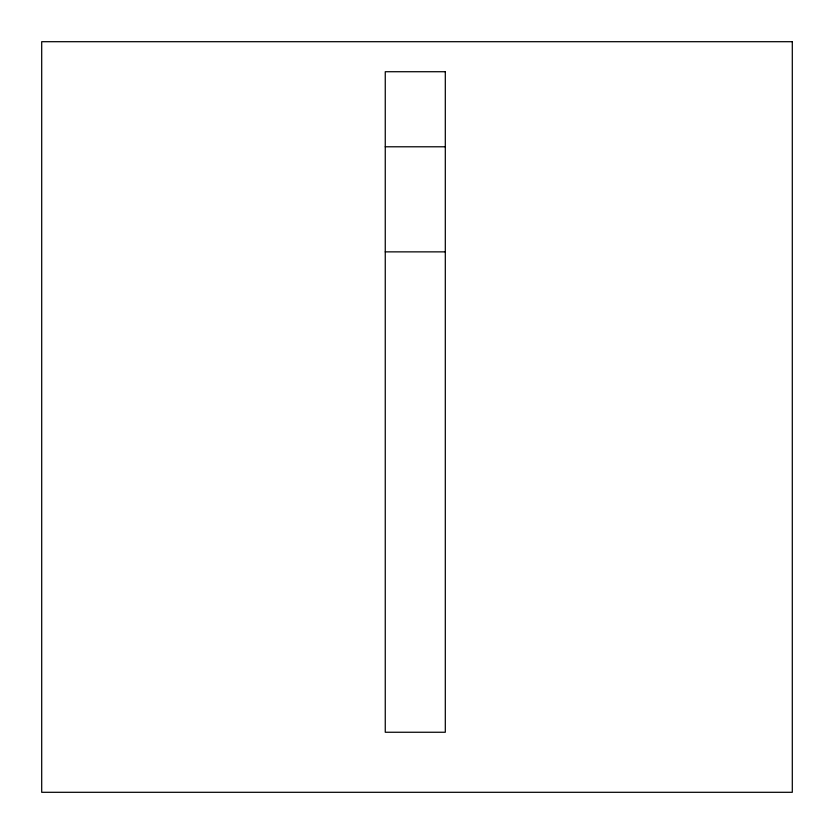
<?xml version="1.0" encoding="UTF-8"?>
<svg xmlns="http://www.w3.org/2000/svg" width="834" height="834" viewBox="0 0 834 834"><rect width="100%" height="100%" fill="white"/><g stroke="black" fill="none" stroke-linecap="round" stroke-linejoin="round"><path stroke-width="1.25" d="M385.256 146.784L445.304 146.784M385.256 251.868L445.304 251.868M792.3 41.7L41.7 41.7L41.7 792.3L792.3 792.3L792.3 41.7M445.304 71.724L385.256 71.724L385.256 732.252L445.304 732.252L445.304 71.724"/></g></svg>
